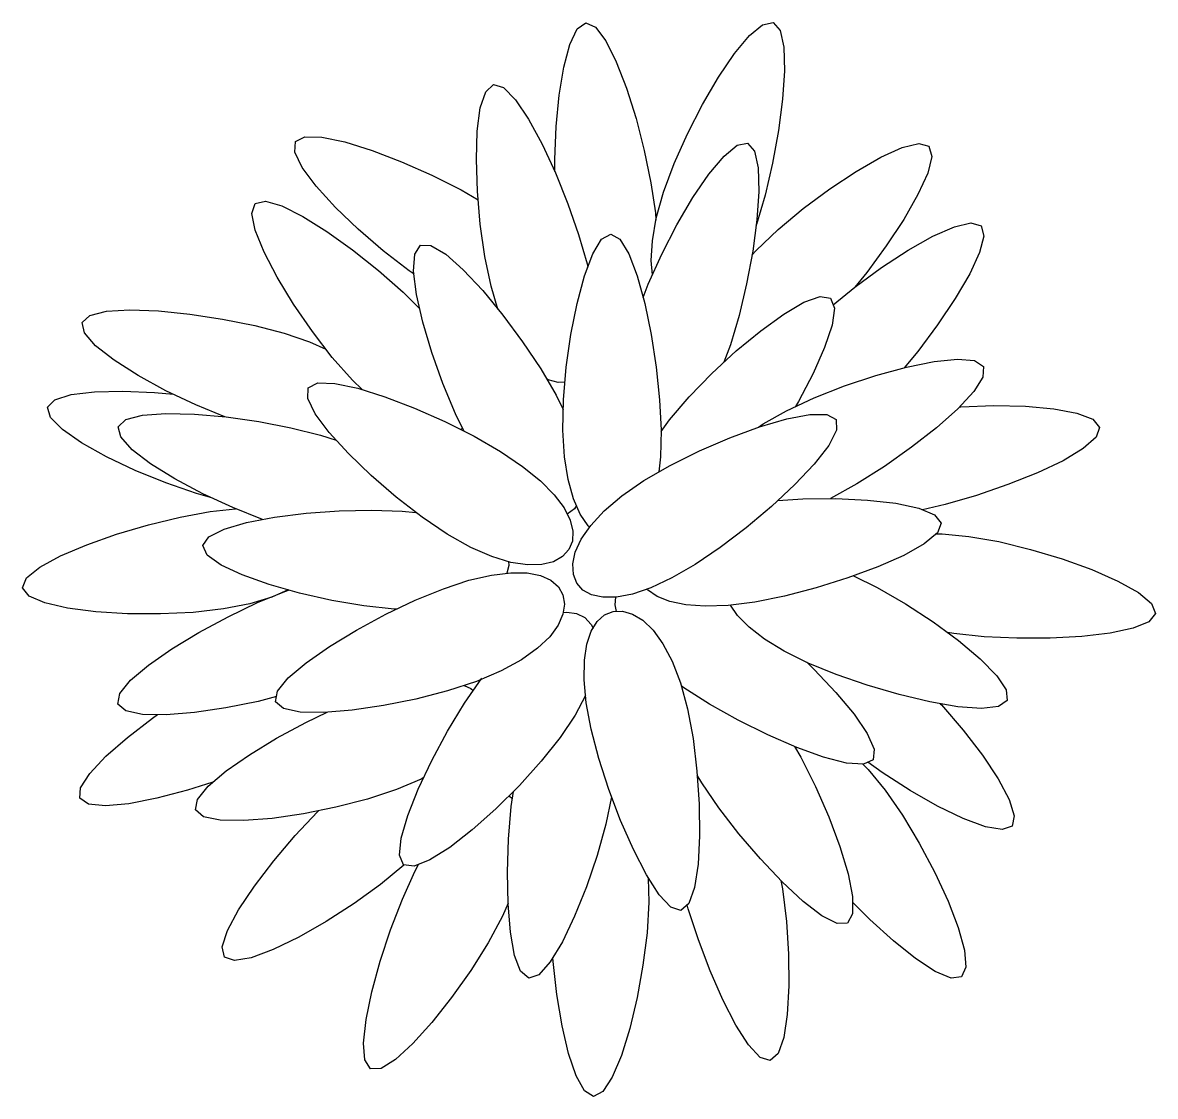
# Model space of a CAD drawing. Header units: millimetres. Extents: x 42.8 to 56.1, y 231.3 to 241.4.
# Drawn here: x 48.716 to 49.775, y 231.382 to 232.387 of the extents above; entities that cross this region are included whole.
import ezdxf

# ---------------------------------------------------------------- set-up
doc = ezdxf.new("R2010")
doc.units = ezdxf.units.MM
doc.layers.add('arbres', color=7, linetype='Continuous')

# ---------------------------------------------------------------- blocks, each defined once
blk = doc.blocks.new('arbuste1')
at = {"layer": 'arbres'}
for points in [[(49.2133, 232.2473), (49.2132, 232.2585), (49.2145, 232.2894), (49.2173, 232.3189), (49.2217, 232.3451), (49.2273, 232.3663), (49.2342, 232.3807), (49.2423, 232.3865), (49.2513, 232.3824), (49.2609, 232.3697), (49.2707, 232.35), (49.2803, 232.3252), (49.2892, 232.2969), (49.2969, 232.2669), (49.3031, 232.2369), (49.3073, 232.2087)], [(49.3046, 232.1508), (49.3034, 232.164), (49.3045, 232.1825), (49.3082, 232.2038), (49.315, 232.228), (49.3249, 232.2547), (49.3374, 232.2826), (49.3515, 232.3101), (49.3664, 232.3356), (49.3813, 232.3577), (49.3953, 232.3746), (49.4076, 232.3847), (49.4174, 232.3866), (49.4239, 232.3791), (49.4273, 232.3635), (49.428, 232.3415), (49.4262, 232.315), (49.4224, 232.2856), (49.4169, 232.2551), (49.4099, 232.2253), (49.402, 232.1979)], [(49.1601, 232.1186), (49.1537, 232.14), (49.1479, 232.1679), (49.1436, 232.1981), (49.1409, 232.2289), (49.1399, 232.2585), (49.1408, 232.2851), (49.1436, 232.3069), (49.1486, 232.322), (49.1559, 232.3288), (49.1654, 232.3259), (49.1766, 232.3145), (49.1888, 232.2963), (49.2015, 232.2729), (49.214, 232.246), (49.2255, 232.2172), (49.2355, 232.1883), (49.2434, 232.1609)], [(49.0816, 232.1512), (49.077, 232.1544), (49.0528, 232.1731), (49.0294, 232.1933), (49.0081, 232.2138), (48.9902, 232.2335), (48.9771, 232.2511), (48.9701, 232.2654), (48.9706, 232.2753), (48.9794, 232.2799), (48.9953, 232.2795), (49.0168, 232.275), (49.0423, 232.267), (49.0699, 232.2564), (49.0983, 232.2438), (49.1256, 232.2301), (49.1416, 232.2209)], [(49.2959, 232.1294), (49.3007, 232.1421), (49.3132, 232.17), (49.3274, 232.1975), (49.3424, 232.223), (49.3574, 232.245), (49.3715, 232.2618), (49.3838, 232.2719), (49.3936, 232.2738), (49.4, 232.2663), (49.4034, 232.2507), (49.404, 232.2287), (49.4022, 232.2021), (49.3983, 232.1727), (49.3926, 232.1423), (49.3856, 232.1125), (49.3775, 232.0851)], [(49.3976, 232.169), (49.4015, 232.1734), (49.4222, 232.193), (49.4456, 232.2126), (49.4704, 232.2311), (49.4951, 232.2475), (49.5182, 232.2607), (49.5382, 232.2697), (49.5537, 232.2735), (49.5632, 232.2709), (49.5658, 232.2613), (49.562, 232.2458), (49.5529, 232.2257), (49.5397, 232.2026), (49.5233, 232.1779), (49.505, 232.153), (49.4937, 232.1391)], [(49.033, 232.0433), (49.024, 232.0521), (49.0052, 232.0735), (48.9865, 232.0977), (48.969, 232.1232), (48.9536, 232.1484), (48.9413, 232.172), (48.933, 232.1924), (48.9299, 232.208), (48.9329, 232.2175), (48.9426, 232.2196), (48.9579, 232.2152), (48.9776, 232.2054), (49.0001, 232.1913), (49.0242, 232.174), (49.0484, 232.1546), (49.0714, 232.1344), (49.087, 232.119)], [(49.3073, 232.2087), (49.3078, 232.2017)], [(49.402, 232.1979), (49.4014, 232.1965)], [(49.4735, 232.1225), (49.4939, 232.1393), (49.5188, 232.1576), (49.5436, 232.1738), (49.5668, 232.1868), (49.5869, 232.1956), (49.6024, 232.1992), (49.612, 232.1965), (49.6144, 232.187), (49.6105, 232.1715), (49.6013, 232.1515), (49.5878, 232.1285), (49.5713, 232.1039), (49.5527, 232.0791), (49.54, 232.0638)], [(49.2458, 231.9147), (49.2445, 231.9159), (49.2371, 231.9269), (49.2307, 231.9412), (49.2256, 231.9591), (49.2222, 231.9804), (49.2207, 232.0055), (49.2214, 232.0339), (49.224, 232.0644), (49.2284, 232.095), (49.2341, 232.124), (49.241, 232.1497), (49.2487, 232.1703), (49.257, 232.1839), (49.2656, 232.1888), (49.2742, 232.1839), (49.2825, 232.1703), (49.2903, 232.1497), (49.2974, 232.124), (49.3034, 232.095), (49.3081, 232.0644), (49.3113, 232.0339), (49.3127, 232.0055)], [(49.1286, 232.0042), (49.1204, 232.0208), (49.1086, 232.049), (49.0982, 232.0781), (49.0898, 232.1065), (49.084, 232.1324), (49.0812, 232.1542), (49.0823, 232.1701), (49.0876, 232.1785), (49.0974, 232.1781), (49.1112, 232.1699), (49.1276, 232.1554), (49.1458, 232.1359), (49.1647, 232.113), (49.1831, 232.0881), (49.2001, 232.0627), (49.2145, 232.0381)], [(49.2434, 232.1609), (49.244, 232.1577)], [(49.3127, 232.0042), (49.3205, 232.015), (49.339, 232.0366), (49.3602, 232.0585), (49.383, 232.0795), (49.4058, 232.0984), (49.4273, 232.114), (49.4463, 232.125), (49.4613, 232.1304), (49.4711, 232.1288), (49.4747, 232.1195), (49.4725, 232.1037), (49.4656, 232.0828), (49.4548, 232.0585), (49.4411, 232.0321), (49.4385, 232.0276)], [(48.9046, 232.0178), (48.8774, 232.029), (48.8495, 232.0423), (48.8235, 232.0565), (48.8011, 232.0708), (48.7838, 232.0843), (48.7733, 232.0963), (48.7711, 232.106), (48.7784, 232.1127), (48.7939, 232.1166), (48.8158, 232.1179), (48.8425, 232.1169), (48.872, 232.1139), (48.9026, 232.1093), (48.9326, 232.1032), (48.9602, 232.096)], [(48.9602, 232.096), (48.9839, 232.088), (48.9992, 232.0812)], [(49.3775, 232.0851), (49.3714, 232.0689)], [(49.4038, 232.0081), (49.4082, 232.0112), (49.4299, 232.0236), (49.4557, 232.0357), (49.4841, 232.0469), (49.5135, 232.0566), (49.5421, 232.0644), (49.5681, 232.0696), (49.59, 232.0718), (49.6059, 232.0705), (49.6141, 232.065), (49.6135, 232.0551), (49.605, 232.0416), (49.5901, 232.0254), (49.5702, 232.0077), (49.5469, 231.9894), (49.5216, 231.9715), (49.4957, 231.9551), (49.471, 231.9413)], [(49.2228, 232.0503), (49.2164, 232.05), (49.207, 232.0525), (49.2056, 232.0533)], [(48.8914, 231.9425), (48.8783, 231.9461), (48.8494, 231.9561), (48.8207, 231.9678), (48.794, 231.9805), (48.7707, 231.9934), (48.7527, 232.0059), (48.7415, 232.0173), (48.7388, 232.0268), (48.7457, 232.0339), (48.7609, 232.0387), (48.7828, 232.0412), (48.8094, 232.0418), (48.839, 232.0406), (48.8566, 232.0389)], [(49.2145, 232.0381), (49.2211, 232.0248)], [(49.5916, 232.027), (49.593, 232.0272), (49.6239, 232.0283), (49.6535, 232.0277), (49.68, 232.0254), (49.7016, 232.0214), (49.7165, 232.0156), (49.7228, 232.008), (49.7195, 231.9987), (49.7075, 231.9881), (49.6886, 231.9768), (49.6646, 231.9654), (49.637, 231.9544), (49.6077, 231.9444), (49.5783, 231.9359), (49.5571, 231.931)], [(48.9398, 231.9219), (48.9122, 231.9329), (48.8841, 231.9459), (48.858, 231.9598), (48.8353, 231.9738), (48.8179, 231.9871), (48.8073, 231.999), (48.805, 232.0086), (48.8122, 232.0154), (48.8277, 232.0195), (48.8496, 232.021), (48.8762, 232.0204), (48.9058, 232.0177), (48.9364, 232.0134), (48.9665, 232.0077), (48.9942, 232.0008)], [(49.1271, 232.0073), (49.1251, 232.006)], [(48.9942, 232.0008), (49.0087, 231.9961)], [(49.3127, 232.0055), (49.3121, 231.9804), (49.3105, 231.9663)], [(49.2335, 231.9349), (49.2316, 231.9319), (49.2249, 231.9267)], [(49.4219, 231.9396), (49.4453, 231.9411), (49.4762, 231.9414), (49.5058, 231.94), (49.5322, 231.937), (49.5537, 231.9324), (49.5684, 231.9263), (49.5746, 231.9185), (49.571, 231.9093), (49.5587, 231.899), (49.5396, 231.8882), (49.5152, 231.8774), (49.4874, 231.8672), (49.4578, 231.8579), (49.4282, 231.8502), (49.4003, 231.8446)], [(48.9639, 231.8559), (48.9486, 231.8492), (48.9279, 231.8429), (48.9033, 231.8381), (48.875, 231.8349), (48.8445, 231.8335), (48.8136, 231.8337), (48.784, 231.8355), (48.7576, 231.8389), (48.7363, 231.8438), (48.7216, 231.8502), (48.7156, 231.858), (48.7193, 231.8672), (48.7317, 231.8773), (48.751, 231.8878), (48.7755, 231.8982), (48.8035, 231.9081), (48.8332, 231.9169), (48.863, 231.9241), (48.891, 231.9293)], [(49.0652, 231.8379), (49.0631, 231.838), (49.0348, 231.841), (49.0047, 231.8461), (48.9745, 231.8529), (48.946, 231.8609), (48.921, 231.8699), (48.9011, 231.8792), (48.8882, 231.8886), (48.884, 231.8976), (48.8896, 231.9057), (48.9039, 231.9129), (48.925, 231.9191), (48.9511, 231.924), (48.9806, 231.9277), (49.0115, 231.9299), (49.0421, 231.9306), (49.0706, 231.9297)], [(48.891, 231.9293), (48.9146, 231.9319)], [(49.0706, 231.9297), (49.0834, 231.9284)], [(49.5698, 231.9083), (49.5754, 231.9083), (49.6004, 231.906), (49.6284, 231.9011), (49.6581, 231.8939), (49.6877, 231.885), (49.7156, 231.8749), (49.7399, 231.8642), (49.7591, 231.8535), (49.7713, 231.8432), (49.7749, 231.834), (49.7687, 231.8262), (49.754, 231.8201), (49.7325, 231.8154), (49.706, 231.8123), (49.6764, 231.8108), (49.6454, 231.8107), (49.6149, 231.8121), (49.5865, 231.8151)], [(49.1698, 231.8824), (49.1702, 231.8787), (49.1683, 231.8716)], [(49.4927, 231.8691), (49.5146, 231.8582), (49.5411, 231.8429), (49.567, 231.826), (49.5909, 231.8085), (49.6112, 231.7914), (49.6265, 231.7757), (49.6354, 231.7624), (49.6362, 231.7525), (49.6281, 231.7469), (49.6122, 231.7451), (49.5903, 231.7467), (49.5641, 231.7512), (49.5352, 231.758), (49.5055, 231.7667), (49.4765, 231.7767), (49.4502, 231.7875)], [(48.9529, 231.7561), (48.9358, 231.7516), (48.9055, 231.7455), (48.8762, 231.7412), (48.8497, 231.7391), (48.8278, 231.7395), (48.8121, 231.7428), (48.8046, 231.7492), (48.8064, 231.759), (48.8165, 231.7714), (48.8332, 231.7856), (48.8551, 231.8008), (48.8804, 231.8162), (48.9077, 231.8309), (48.9353, 231.8441), (48.9617, 231.8549)], [(48.9617, 231.8549), (48.9642, 231.8558)], [(49.2708, 231.8359), (49.2696, 231.842), (49.2703, 231.8492)], [(49.4003, 231.8446), (49.3755, 231.8414), (49.354, 231.8406), (49.3357, 231.8419), (49.3207, 231.8451), (49.3089, 231.8498), (49.3001, 231.856), (49.2995, 231.8567)], [(49.4502, 231.7875), (49.4277, 231.7986), (49.4094, 231.8098), (49.3949, 231.821), (49.3842, 231.8319), (49.3775, 231.8417)], [(49.2212, 231.8347), (49.2245, 231.8352), (49.2337, 231.834), (49.2414, 231.8301), (49.2474, 231.8237), (49.249, 231.8202)], [(49.5865, 231.8151), (49.5805, 231.8161)], [(49.4488, 231.7882), (49.4557, 231.7816), (49.4761, 231.7601), (49.4931, 231.7397), (49.5054, 231.7215), (49.5118, 231.7069), (49.5109, 231.697), (49.5019, 231.6928), (49.4859, 231.6939), (49.4646, 231.6994), (49.4396, 231.7085), (49.4124, 231.7203), (49.3847, 231.7341), (49.358, 231.7491), (49.3339, 231.7644)], [(49.242, 231.7573), (49.2322, 231.7388), (49.2183, 231.7179), (49.2006, 231.6956), (49.1801, 231.6729), (49.1582, 231.6511), (49.1361, 231.6314), (49.1151, 231.6151), (49.0965, 231.6034), (49.0817, 231.5975), (49.0719, 231.5987), (49.068, 231.6078), (49.0696, 231.6237), (49.0757, 231.6448), (49.0856, 231.6696), (49.0983, 231.6964), (49.113, 231.7237), (49.1288, 231.7499), (49.1449, 231.7734)], [(49.1284, 231.7666), (49.1348, 231.7638), (49.137, 231.7619)], [(49.3339, 231.7644), (49.3315, 231.7662)], [(49.5738, 231.7495), (49.575, 231.7483), (49.5951, 231.7248), (49.6131, 231.7013), (49.6279, 231.6792), (49.6382, 231.6598), (49.6429, 231.6446), (49.641, 231.6349), (49.6316, 231.6317), (49.6159, 231.6344), (49.5953, 231.6421), (49.5713, 231.6538), (49.5456, 231.6684), (49.5194, 231.6851), (49.5059, 231.6947)], [(48.8934, 231.676), (48.8698, 231.6685), (48.8411, 231.661), (48.815, 231.6559), (48.7931, 231.6539), (48.7773, 231.6554), (48.7691, 231.661), (48.7698, 231.6709), (48.7784, 231.6843), (48.7935, 231.7003), (48.8135, 231.7179), (48.837, 231.736), (48.8418, 231.7393)], [(49.0907, 231.6804), (49.0882, 231.679), (49.0651, 231.6692), (49.038, 231.6603), (49.0085, 231.6526), (48.9781, 231.6465), (48.9488, 231.6422), (48.9223, 231.6401), (48.9004, 231.6405), (48.8848, 231.6438), (48.8772, 231.6502), (48.879, 231.66), (48.8891, 231.6724), (48.9058, 231.6866), (48.9277, 231.7018), (48.953, 231.7172), (48.9803, 231.7319), (49.0005, 231.7416)], [(49.4375, 231.7094), (49.4433, 231.6994), (49.4571, 231.6721), (49.4695, 231.6437), (49.4798, 231.616), (49.4875, 231.5905), (49.4917, 231.569), (49.4918, 231.553), (49.4871, 231.5443), (49.4772, 231.544), (49.4629, 231.5512), (49.4455, 231.5646), (49.426, 231.5828), (49.4056, 231.6043), (49.3855, 231.6279), (49.3668, 231.6521), (49.3507, 231.6756)], [(49.5013, 231.6929), (49.5062, 231.688), (49.5222, 231.6686), (49.5384, 231.6452), (49.5541, 231.619), (49.5686, 231.5917), (49.5811, 231.5648), (49.5906, 231.54), (49.5964, 231.5188), (49.5977, 231.5029), (49.5937, 231.4939), (49.5839, 231.4928), (49.5691, 231.499), (49.5507, 231.511), (49.5299, 231.5276), (49.5079, 231.5476), (49.4917, 231.5639)], [(49.3507, 231.6756), (49.3465, 231.6828)], [(49.2664, 231.6624), (49.261, 231.6368), (49.2528, 231.6074), (49.2428, 231.5781), (49.2318, 231.5506), (49.2203, 231.5266), (49.2089, 231.5079), (49.1982, 231.496), (49.1889, 231.4928), (49.1813, 231.4992), (49.1757, 231.5141), (49.1718, 231.5358), (49.1696, 231.5623), (49.1691, 231.592), (49.1701, 231.6229), (49.1726, 231.6534), (49.1745, 231.6674)], [(49.1703, 231.6632), (49.1736, 231.6607)], [(49.0723, 231.5987), (49.0722, 231.5986), (49.0502, 231.5805), (49.0255, 231.5626), (48.9995, 231.5458), (48.9738, 231.5311), (48.9499, 231.5195), (48.9293, 231.5119), (48.9136, 231.5092), (48.9042, 231.5125), (48.9023, 231.5222), (48.9072, 231.5374), (48.9176, 231.5568), (48.9324, 231.5789), (48.9504, 231.6025), (48.9704, 231.6261), (48.9913, 231.6485), (48.9922, 231.6493)], [(49.0824, 231.5926), (49.0859, 231.5991)], [(49.1696, 231.5629), (49.1643, 231.5508), (49.1508, 231.5258), (49.1346, 231.4999), (49.1168, 231.4746), (49.0984, 231.4513), (49.0806, 231.4316), (49.0644, 231.4168), (49.0508, 231.4084), (49.0409, 231.4079), (49.0355, 231.4162), (49.0343, 231.4321), (49.0367, 231.454), (49.0421, 231.4801), (49.0499, 231.5087), (49.0597, 231.5381), (49.0707, 231.5667), (49.0824, 231.5926)], [(49.3007, 231.5864), (49.3012, 231.5637), (49.2995, 231.5353), (49.2957, 231.505), (49.2902, 231.4746), (49.2834, 231.4458), (49.2755, 231.4204), (49.267, 231.4001), (49.2582, 231.3868), (49.2495, 231.3822), (49.2411, 231.3874), (49.2333, 231.4014), (49.2262, 231.4222), (49.2201, 231.4481), (49.2152, 231.4774), (49.2116, 231.5082), (49.2114, 231.512)], [(49.4246, 231.5842), (49.4261, 231.5763), (49.4298, 231.5459), (49.4318, 231.5151), (49.4322, 231.4855), (49.4307, 231.4589), (49.4274, 231.4372), (49.4221, 231.4222), (49.4147, 231.4156), (49.4053, 231.4186), (49.3943, 231.4303), (49.3825, 231.4488), (49.3703, 231.4724), (49.3584, 231.4996), (49.3475, 231.5286), (49.3381, 231.5577), (49.3371, 231.5614)]]:
    blk.add_lwpolyline(points, dxfattribs=at)
for points in [[(49.1624, 231.9855), (49.1832, 231.9714), (49.1999, 231.9579), (49.2127, 231.9449), (49.2219, 231.9326), (49.2276, 231.9212), (49.2302, 231.9108), (49.2297, 231.9015), (49.2263, 231.8936), (49.2204, 231.8871), (49.2119, 231.8823), (49.201, 231.8797), (49.1877, 231.8794), (49.1721, 231.8817), (49.1544, 231.8871), (49.1346, 231.8957), (49.1127, 231.908), (49.0891, 231.924), (49.0649, 231.9427), (49.0415, 231.9629), (49.0202, 231.9834), (49.0023, 232.0031), (48.9892, 232.0207), (48.9822, 232.035), (48.9827, 232.0449), (48.9915, 232.0495), (49.0075, 232.0491), (49.029, 232.0446), (49.0544, 232.0366), (49.0821, 232.026), (49.1104, 232.0134), (49.1377, 231.9997)], [(49.3444, 231.8796), (49.3227, 231.8671), (49.3032, 231.858), (49.2859, 231.8521), (49.2708, 231.8492), (49.2581, 231.8491), (49.2476, 231.8513), (49.2395, 231.8558), (49.2338, 231.8623), (49.2306, 231.8705), (49.23, 231.8802), (49.2324, 231.8912), (49.2379, 231.9033), (49.2469, 231.9162), (49.2594, 231.9298), (49.2759, 231.9439), (49.2965, 231.9582), (49.3212, 231.9724), (49.3485, 231.986), (49.377, 231.9982), (49.4048, 232.0084), (49.4303, 232.0159), (49.4518, 232.02), (49.4678, 232.02), (49.4765, 232.0152), (49.4767, 232.0053), (49.4694, 231.9911), (49.4559, 231.9737), (49.4377, 231.9544), (49.416, 231.9341), (49.3923, 231.9141), (49.368, 231.8956)], [(49.1091, 231.8571), (49.1329, 231.865), (49.1539, 231.8698), (49.172, 231.872), (49.1873, 231.8718), (49.1999, 231.8693), (49.2096, 231.865), (49.2166, 231.8589), (49.2209, 231.8514), (49.2224, 231.8427), (49.2209, 231.8331), (49.2164, 231.8229), (49.2085, 231.8122), (49.1971, 231.8013), (49.182, 231.7906), (49.163, 231.7802), (49.1399, 231.7704), (49.1129, 231.7615), (49.0833, 231.7538), (49.053, 231.7477), (49.0237, 231.7434), (48.9972, 231.7413), (48.9752, 231.7417), (48.9596, 231.745), (48.9521, 231.7514), (48.9539, 231.7612), (48.9639, 231.7736), (48.9807, 231.7878), (49.0025, 231.803), (49.0279, 231.8184), (49.0551, 231.8331), (49.0828, 231.8463)], [(49.2473, 231.7258), (49.2427, 231.7504), (49.2407, 231.7719), (49.2409, 231.7901), (49.2432, 231.8053), (49.2473, 231.8174), (49.2529, 231.8265), (49.2598, 231.8326), (49.2678, 231.8358), (49.2766, 231.8362), (49.286, 231.8334), (49.2955, 231.8276), (49.3051, 231.8183), (49.3143, 231.8056), (49.323, 231.7892), (49.3307, 231.769), (49.3373, 231.7448), (49.3425, 231.7168), (49.3462, 231.6865), (49.3483, 231.6556), (49.3486, 231.626), (49.3472, 231.5994), (49.3438, 231.5777), (49.3385, 231.5627), (49.3311, 231.5561), (49.3217, 231.5592), (49.3108, 231.5708), (49.2989, 231.5893), (49.2867, 231.613), (49.2748, 231.6401), (49.2639, 231.6691), (49.2545, 231.6983)]]:
    blk.add_lwpolyline(points, close=True, dxfattribs=at)

msp = doc.modelspace()

# ---------------------------------------------------------------- block references
msp.add_blockref('arbuste1', (0, 0))

doc.saveas('drawing.dxf')
